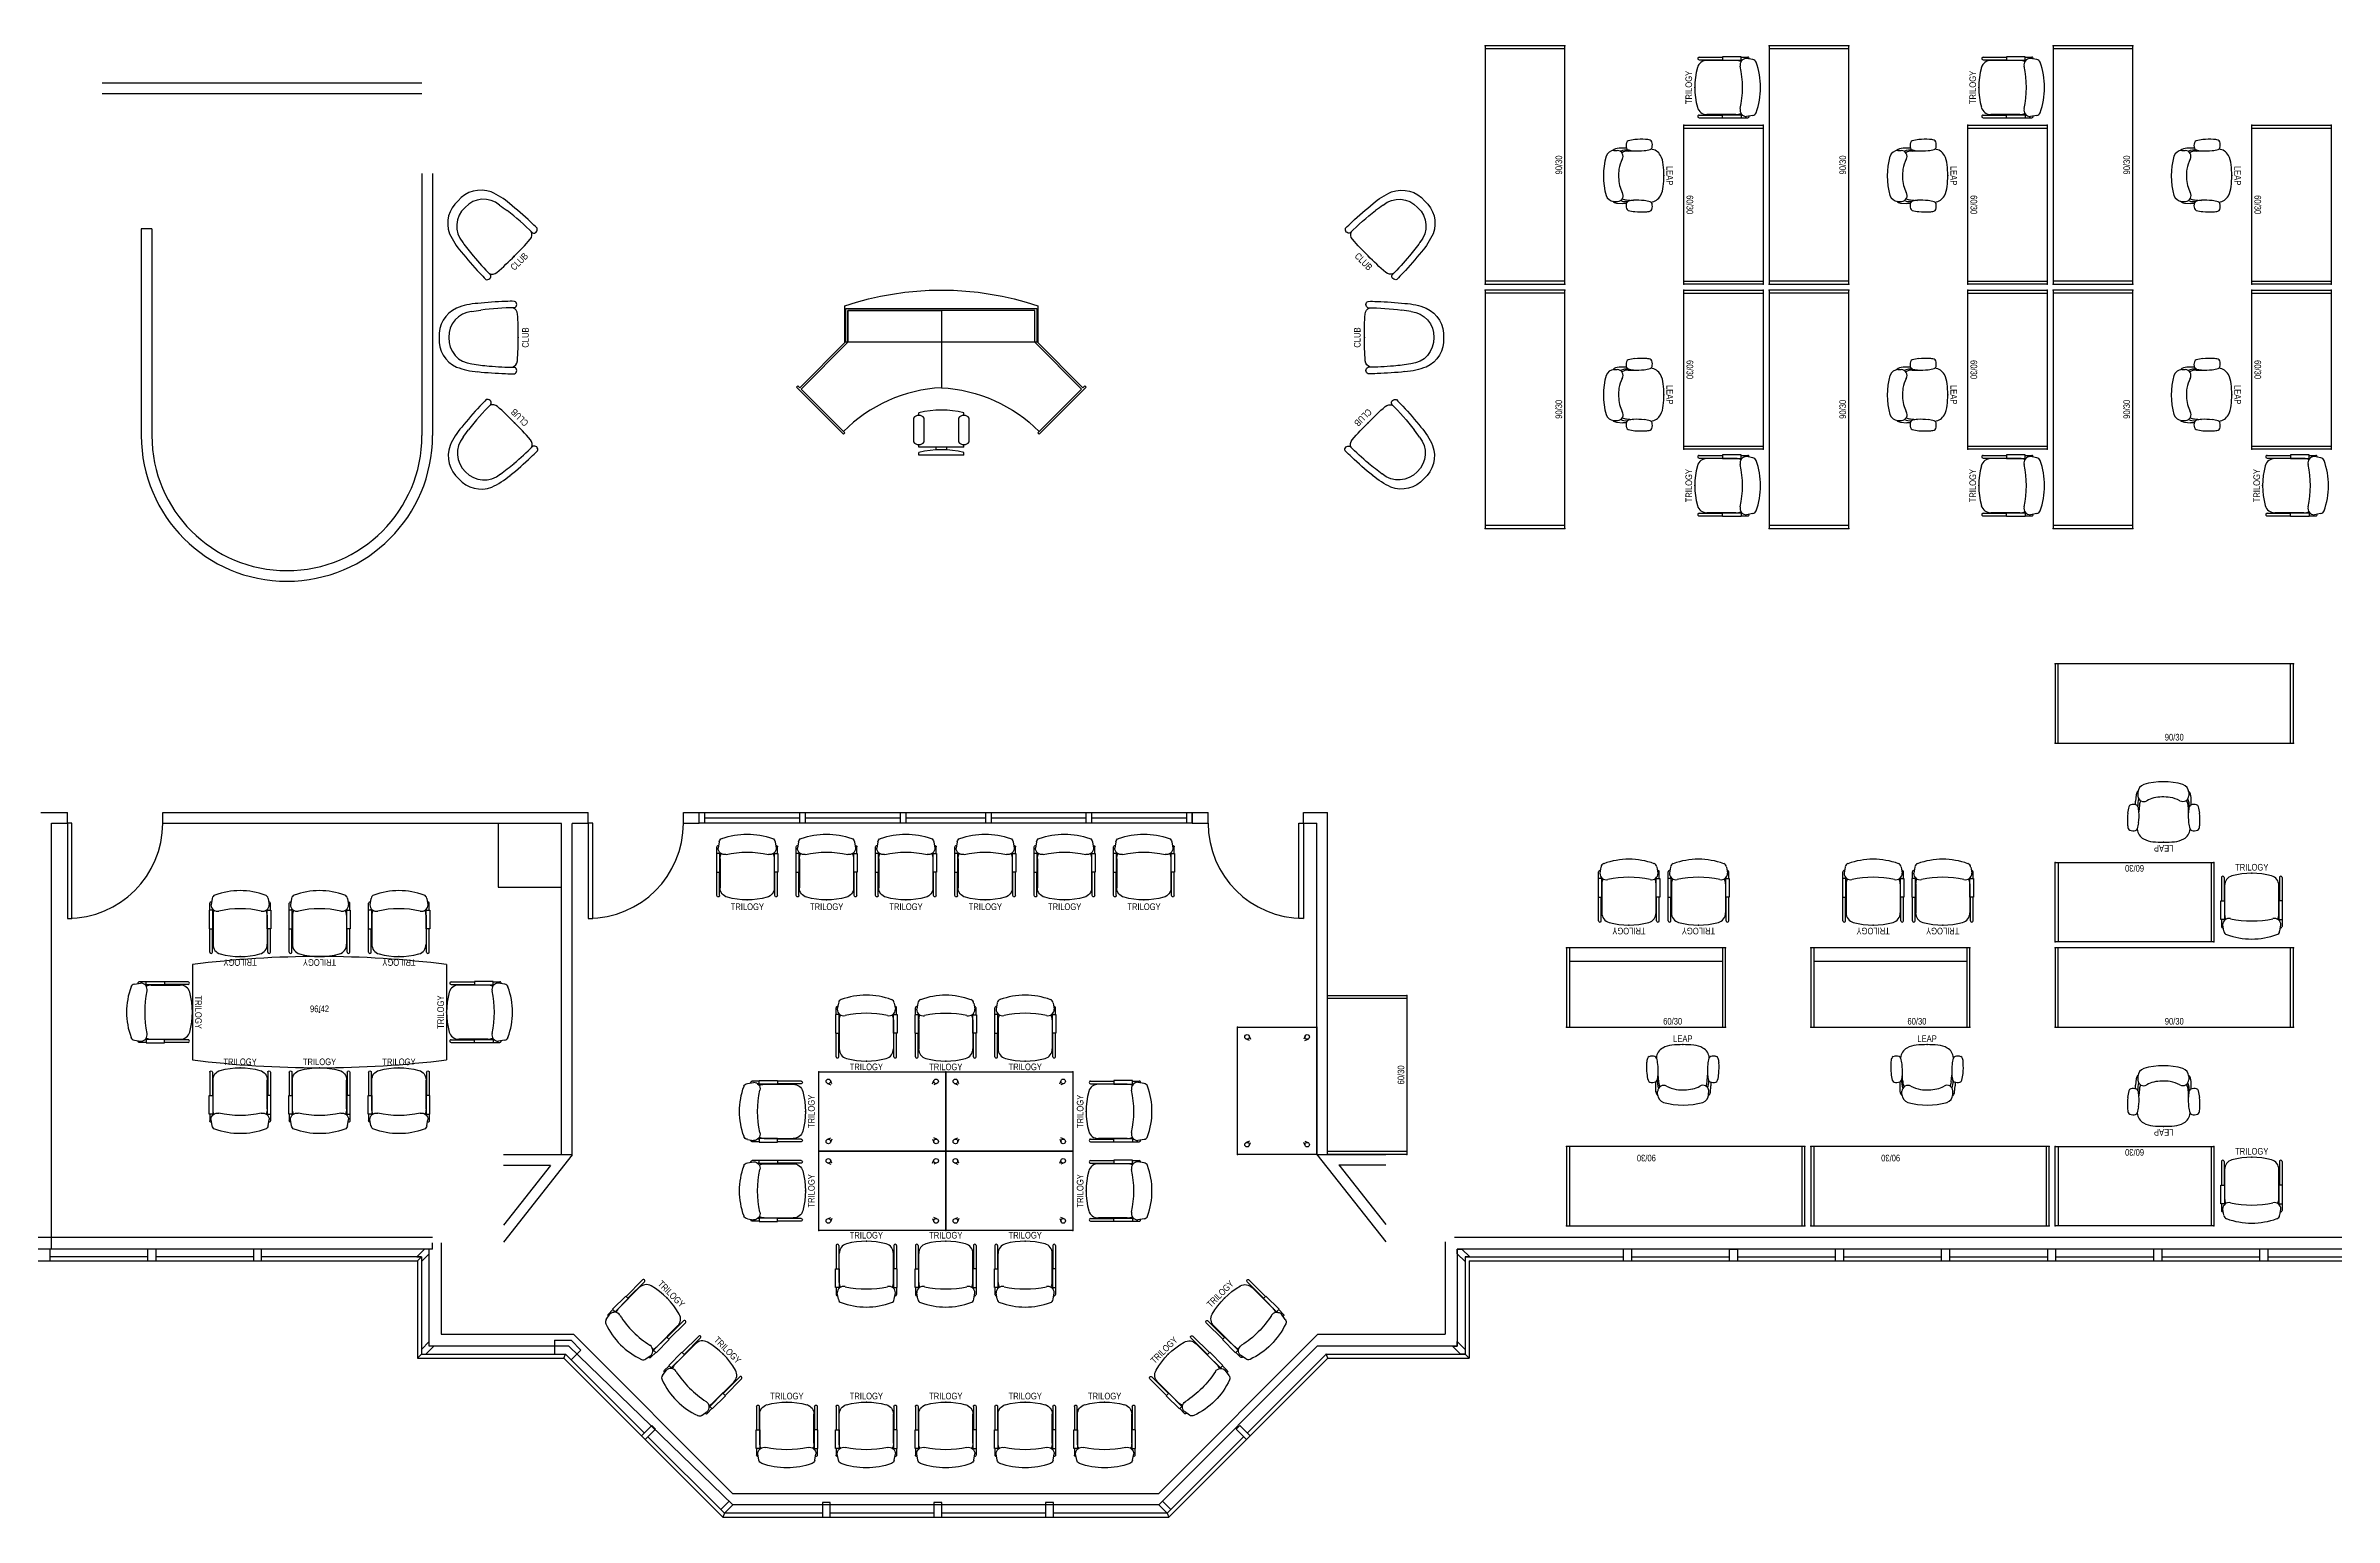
# Model space of a CAD drawing. Header units: inches. Extents: x 0 to 2565, y -97 to 1116.
# Drawn here: x 945 to 1809, y -97 to 459 of the extents above; entities that cross this region are included whole.
import ezdxf
from ezdxf.enums import TextEntityAlignment as Align

# ---------------------------------------------------------------- set-up
doc = ezdxf.new("R2010")
doc.units = ezdxf.units.IN
doc.header["$MEASUREMENT"] = 0
for name, color, linetype in [('A-DOOR', 5, 'Continuous'), ('A-FURN', 1, 'Continuous'), ('A-FURN-P-FREE', 1, 'Continuous'), ('A-FURN-P-FREE-T', 7, 'Continuous'), ('A-FURN-P-SEAT', 1, 'Continuous'), ('A-FURN-P-SEAT-T', 7, 'Continuous'), ('A-FURN-P-TABL', 1, 'Continuous'), ('A-GLAZ', 4, 'Continuous'), ('A-WALL-EXTR', 3, 'Continuous'), ('A-WALL-INTR', 3, 'Continuous')]:
    doc.layers.add(name, color=color, linetype=linetype)
doc.styles.add('ATTR', font='romans.shx', dxfattribs={"width": 0.8, "height": 2.52})
doc.styles.add('Notes', font='ARIALN.TTF')

# ---------------------------------------------------------------- blocks, each defined once
blk = doc.blocks.new('P_9283A')
at = {"layer": 'A-FURN-P-FREE'}
for p, q in [((0, 0), (0, -30)), ((90, 0), (0, 0)), ((1.125, -30), (1.125, 0)), ((88.875, -30), (88.875, 0)), ((90, -30), (90, 0)), ((0, -30), (90, -30))]:
    blk.add_line(p, q, dxfattribs=at)
for p in [(0, 0), (90, 0), (0, -30), (90, -30)]:
    blk.add_point(p, dxfattribs=at)
at = {"layer": 'A-FURN-P-FREE-T', "style": 'Notes', "flags": 1}
for tag in ['CAPPN', 'CAPMG', 'CAPMC', 'CAPQT', 'CAPDH', 'CAPGC']:
    blk.add_attdef(tag, (0, 0), '', height=0.001, dxfattribs=at)
at = {"layer": 'A-FURN-P-FREE-T', "style": 'Notes'}
blk.add_attdef('CAPTG', text='', height=2.5, dxfattribs=at).set_placement((45, -29), align=Align.CENTER)
blk = doc.blocks.new('P_9259A')
at = {"layer": 'A-FURN-P-FREE'}
for p, q in [((0, 0), (60, 0)), ((0, -30), (0, 0)), ((1.125, -30), (1.125, 0)), ((58.875, -30), (58.875, 0)), ((60, 0), (60, -30)), ((60, -30), (0, -30))]:
    blk.add_line(p, q, dxfattribs=at)
for p in [(0, 0), (60, 0), (0, -30), (60, -30)]:
    blk.add_point(p, dxfattribs=at)
at = {"layer": 'A-FURN-P-FREE-T', "style": 'Notes', "flags": 1}
for tag in ['CAPPN', 'CAPMG', 'CAPMC', 'CAPQT', 'CAPDH', 'CAPGC']:
    blk.add_attdef(tag, (0, 0), '', height=0.001, dxfattribs=at)
at = {"layer": 'A-FURN-P-FREE-T', "style": 'Notes'}
blk.add_attdef('CAPTG', text='', height=2.5, dxfattribs=at).set_placement((30, -29), align=Align.CENTER)
blk = doc.blocks.new('P_462LEAP9L')
at = {"layer": 'A-FURN-P-SEAT'}
for p, q in [((-10.34375, -14.09375), (-10.34375, -16.90625)), ((-9.21875, -13.4375), (-9.3125, -10.46875)), ((9.15625, -14.0625), (9.34375, -11.46875)), ((10.40625, -17.90625), (10.59375, -15.53125)), ((10.59375, -14.15625), (10.59375, -15.53125)), ((-9.5, -18.875), (-9.5, -17.59375)), ((9.75, -18.875), (9.78125, -17.40625))]:
    blk.add_line(p, q, dxfattribs=at)
for centre, radius, start, end in [((12.28125, -8.46875), 25.98489, 176.57120906, 185.47033084), ((-6.15625, -7.34375), 7.54303, 163.34267626, 176.57131835), ((-12.40625, -5.46875), 1, 110.36924536, 163.34267626), ((-11.5, -7.9375), 3.60212, 75.38580874, 110.3701811), ((-10.84375, -5.40625), 1, 16.20033957, 75.38580874), ((-5.40625, -5.3125), 4.60309, 118.75166333, 175.08959077), ((-22.1875, -8.6875), 12.82375, 5.83463616, 16.20033957), ((-37.0625, -10.21875), 27.76665, 357.45606508, 5.83460842), ((-3.25, -9.21875), 9.05777, 95.41733289, 118.75175895), ((0, -43.46875), 43.46307, 84.58250819, 95.41755829), ((3.25, -9.21875), 9.05777, 61.24823923, 84.58267212), ((5.40625, -5.3125), 4.60309, 4.91041125, 61.24833485), ((37.0625, -10.21875), 27.76665, 174.16539787, 182.54394995), ((22.1875, -8.6875), 12.82375, 163.7996569, 174.16537055), ((10.84375, -5.40625), 1, 104.61419627, 163.7996569), ((11.5, -7.9375), 3.60212, 69.62982391, 104.61419627), ((12.40625, -5.46875), 1, 16.65732704, 69.63075281), ((6.15625, -7.34375), 7.54303, 3.42868602, 16.65732704), ((-12.28125, -8.46875), 25.98489, 354.52965687, 3.42879168), ((0.21875, -9.625), 13.88466, 185.47035816, 195.93930329), ((-12.15625, -13.15625), 1, 195.93930329, 254.01743999), ((-11.46875, -10.6875), 3.57363, 254.01735803, 289.17264221), ((-6.71875, -16.9375), 3.62425, 179.61516483, 221.21343476), ((-10.625, -13.125), 1, 289.17215044, 347.01849784), ((-24.4375, -9.9375), 15.1794, 347.01847052, 354.21563209), ((-3.03125, -14), 6.60861, 172.57800727, 202.01037157), ((-7.25, -17.625), 2.22994, 60.32268713, 179.23734609), ((-4.40625, -13.59375), 4.81682, 178.03851128, 208.27290372), ((1.03125, -0.625), 16.70801, 244.47096655, 257.95397853), ((0, 1.0625), 18.17117, 262.26661462, 281.8116927), ((-1.65625, 1.15625), 18.68013, 286.74199645, 295.60381173), ((7.5625, -17.5625), 2.21245, 4.29278328, 121.46600782), ((3.84375, -13.5625), 5.35026, 336.32575473, 354.35638863), ((24.4375, -9.9375), 15.1794, 185.78436927, 192.98151719), ((2.96875, -14.09375), 6.84958, 340.41810355, 3.21448339), ((10.625, -13.125), 1, 192.98151719, 250.82785093), ((11.46875, -10.6875), 3.57363, 250.82735915, 285.98264334), ((12.15625, -13.15625), 1, 285.98253406, 344.06069808), ((-0.21875, -9.625), 13.88466, 344.06069808, 354.52965687), ((-6, -18.53125), 3.53954, 185.25203799, 248.41993604), ((0.125, 5.125), 27.96808, 254.63207505, 285.36792632), ((6.28125, -18.59375), 3.47662, 290.94032249, 355.38766523), ((7.84375, -17.46875), 2.60135, 315.24921163, 350.23830366)]:
    blk.add_arc(centre, radius, start, end, dxfattribs=at)
blk.add_point((0, 0), dxfattribs=at)
at = {"layer": 'A-FURN-P-SEAT-T', "style": 'Notes'}
blk.add_attdef('CAPTG', text='', height=2.5, dxfattribs=at).set_placement((0, 1), align=Align.CENTER)
at = {"layer": 'A-FURN-P-SEAT-T', "style": 'Notes', "flags": 1}
for tag in ['CAPPN', 'CAPMG', 'CAPMC', 'CAPQT', 'CAPDH', 'CAPGC']:
    blk.add_attdef(tag, (0, 0), '', height=0.001, dxfattribs=at)
blk = doc.blocks.new('P_421482N')
at = {"layer": 'A-FURN-P-SEAT'}
for p, q in [((-11.44, -1.66), (-11.44, -10.5)), ((-10.44, -1.66), (-10.44, -10.5)), ((-10.22, -15.56), (-10.22, -4.62)), ((10.22, -15.56), (10.22, -4.62)), ((10.44, -1.66), (10.44, -10.5)), ((11.44, -1.66), (11.44, -10.5)), ((-11.62, -17.53), (-11.62, -10.5)), ((-11.62, -10.5), (-10.28, -10.5)), ((-10.28, -10.5), (-10.28, -17.53)), ((-10.28, -16.56), (-10.12, -16.53)), ((10.28, -16.56), (10.12, -16.53)), ((10.28, -10.5), (10.28, -17.53)), ((11.62, -10.5), (10.28, -10.5)), ((11.62, -17.53), (11.62, -10.5)), ((-10.28, -17.53), (-11.62, -17.53)), ((-11.44, -17.53), (-11.44, -20.09)), ((-10.56, -21.91), (-10.97, -19.56)), ((-10.44, -17.53), (-10.44, -17.94)), ((10.28, -17.53), (11.62, -17.53)), ((10.44, -17.53), (10.44, -17.94)), ((10.56, -21.91), (10.97, -19.56)), ((11.44, -17.53), (11.44, -20.09))]:
    blk.add_line(p, q, dxfattribs=at)
for centre, radius, start, end in [((0, -28.62), 28.62, 74.81071, 105.18413), ((-10.94, -1.66), 0.498, 359.9928, 180.00719), ((-6.53, -4.56), 3.7, 105.18432, 180.7989), ((6.53, -4.56), 3.7, 359.2011, 74.81568), ((10.94, -1.66), 0.498, 359.9928, 180.00719), ((-8.53, -19.56), 2.46, 77.80758, 179.93267), ((-5.88, -15.56), 4.35, 179.99962, 206.00278), ((0, 19.84), 37.88, 257.80759, 282.19241), ((8.53, -19.56), 2.46, 0.06733, 102.19242), ((5.88, -15.56), 4.35, 333.99721, 0.00038), ((-10.94, -20.09), 0.5, 180.00001, 282.36398), ((-8.97, -21.72), 1.59, 187.74627, 249.92944), ((0, 2.88), 27.75, 249.9202, 290.07048), ((8.97, -21.72), 1.59, 290.07057, 352.25373), ((10.94, -20.09), 0.5, 257.63602, 0)]:
    blk.add_arc(centre, radius, start, end, dxfattribs=at)
blk.add_point((0, 0), dxfattribs=at)
at = {"layer": 'A-FURN-P-SEAT-T', "style": 'Notes'}
blk.add_attdef('CAPTG', text='', height=2.5, dxfattribs=at).set_placement((0, 1), align=Align.CENTER)
at = {"layer": 'A-FURN-P-SEAT-T', "style": 'Notes', "flags": 1}
for tag in ['CAPMC', 'CAPQT', 'CAPDH', 'CAPGC']:
    blk.add_attdef(tag, (0, 0), '', height=0.001, dxfattribs=at)
for tag, p in [('CAPMG', (0, -4.88)), ('CAPPN', (0, -2.65))]:
    blk.add_attdef(tag, text='', height=1.5, dxfattribs=at).set_placement(p, align=Align.CENTER)
blk = doc.blocks.new('P_9259AR')
at = {"layer": 'A-FURN-P-FREE'}
for p, q in [((60, 0), (0, 0)), ((0, 0), (0, -30)), ((1.125, 0), (1.125, -30)), ((58.875, 0), (58.875, -30)), ((60, -30), (60, 0)), ((1.125, -5), (58.875, -5)), ((0, -30), (60, -30))]:
    blk.add_line(p, q, dxfattribs=at)
for p in [(0, 0), (60, 0), (0, -30), (60, -30)]:
    blk.add_point(p, dxfattribs=at)
at = {"layer": 'A-FURN-P-FREE-T', "style": 'Notes', "flags": 1}
for tag in ['CAPPN', 'CAPMG', 'CAPMC', 'CAPQT', 'CAPDH', 'CAPGC']:
    blk.add_attdef(tag, (0, 0), '', height=0.001, dxfattribs=at)
at = {"layer": 'A-FURN-P-FREE-T', "style": 'Notes'}
blk.add_attdef('CAPTG', text='', height=2.5, dxfattribs=at).set_placement((30, -29), align=Align.CENTER)
blk = doc.blocks.new('P_85964236')
at = {"layer": 'A-FURN-P-FREE'}
for p, q in [((-48, 18), (-48, -18)), ((48, 18), (48, -18))]:
    blk.add_line(p, q, dxfattribs=at)
for centre, start, end in [((0, -364.5), 82.84733, 97.15267), ((0, 364.5), 262.84734, 277.15266)]:
    blk.add_arc(centre, 385.5, start, end, dxfattribs=at)
blk.add_point((0, 0), dxfattribs=at)
at = {"layer": 'A-FURN-P-FREE-T', "style": 'Notes'}
blk.add_attdef('CAPTG', text='', height=2.5, dxfattribs=at).set_placement((0, 0), align=Align.CENTER)
at = {"layer": 'A-FURN-P-FREE-T', "style": 'Notes', "flags": 1}
for tag in ['CAPPN', 'CAPMG', 'CAPMC', 'CAPQT', 'CAPDH', 'CAPGC']:
    blk.add_attdef(tag, (0, 0), '', height=0.001, dxfattribs=at)
blk = doc.blocks.new('P_50622625')
at = {"layer": 'A-FURN-P-TABL'}
for p, q in [((0, -30), (0, 0)), ((0, 0), (48, 0)), ((48, 0), (48, -30)), ((3.34375, -4.46875), (4.53125, -4.96875)), ((4.96875, -4.53125), (4.46875, -3.34375)), ((43.03125, -4.53125), (43.53125, -3.34375)), ((44.65625, -4.46875), (43.46875, -4.96875)), ((3.34375, -25.53125), (4.53125, -25.03125)), ((4.96875, -25.46875), (4.46875, -26.65625)), ((43.03125, -25.46875), (43.53125, -26.65625)), ((44.65625, -25.53125), (43.46875, -25.03125)), ((48, -30), (0, -30))]:
    blk.add_line(p, q, dxfattribs=at)
for centre in [(3.65625, -3.65625), (44.34375, -3.65625), (3.65625, -26.34375), (44.34375, -26.34375)]:
    blk.add_circle(centre, 0.87508, dxfattribs=at)
for p in [(0, 0), (48, 0), (0, -30), (48, -30)]:
    blk.add_point(p, dxfattribs=at)
blk = doc.blocks.new('corner')
at = {"layer": 'A-GLAZ'}
blk.add_lwpolyline([(0, 1.75), (0, 0), (-1.75, 0), (-4.75, 3), (-3, 3), (-3, 4.75)], close=True, dxfattribs=at)
blk = doc.blocks.new('http...pointasearch.autodesk.com.GeneralSymbolsCatalog.idropxml.DESK_CHAIR.xml.DESK_CHAIR')
at = {"linetype": 'Continuous'}
for p, q in [((-8.5, 0), (-8.5, -1)), ((-8.5, 0), (8.5, 0)), ((8.5, 0), (8.5, -1)), ((-10.5, -5), (-10.5, -14)), ((-8.5, -3), (-8.5, -4)), ((-8.5, -3), (8.5, -3)), ((-6.5, -14), (-6.5, -5)), ((-2, -3), (-2, -1.9355)), ((2, -1.9576), (2, -3)), ((6.5, -5), (6.5, -14)), ((8.5, -3), (8.5, -4)), ((10.5, -14), (10.5, -5)), ((-8.5, -15), (-8.5, -16)), ((8.5, -15), (8.5, -16))]:
    blk.add_line(p, q, dxfattribs=at)
for centre, radius, start, end in [((-8.5, -6.5), 2.5, 36.8699, 143.1301), ((0, 34.625), 36.625, 256.5803, 283.4197), ((8.5, -6.5), 2.5, 36.8699, 143.1301), ((-8.5, -12.5), 2.5, 216.8699, 323.1301), ((0, 19.625), 36.625, 256.5803, 283.4197), ((8.5, -12.5), 2.5, 216.8699, 323.1301)]:
    blk.add_arc(centre, radius, start, end, dxfattribs=at)
at = {"style": 'ATTR', "width": 0.8, "flags": 9}
blk.add_attdef('ESTCODE', (0, 0), '', height=0.0042, dxfattribs=at)
blk = doc.blocks.new('P_287')
at = {"layer": 'A-FURN-P-SEAT'}
for centre, radius, start, end in [((-1, 18.71875), 11.11344, 85.46492765, 155.9567829), ((-0.53125, 16.71875), 9.43549, 86.9839344, 175.66859957), ((0.8125, 18.4375), 11.39312, 25.2652898, 94.60936933), ((0.5, 16.78125), 9.36398, 4.75962202, 93.19447515), ((15.125, 13.3125), 28.09319, 159.2507919, 176.00595627), ((65.875, 4.5625), 76.91075, 170.34943949, 175.2179027), ((93.75, 29.21875), 84.71912, 187.92216384, 190.26118944), ((-15.125, 13.3125), 28.09319, 3.99405045, 20.74920799), ((106.75, 1.625), 120.40718, 173.49356681, 178.49515041), ((72.78125, 2.375), 83.97414, 174.11348844, 180.67473208), ((-89.96875, 1), 101.19855, 0.16183356, 7.44642847), ((-106.75, 1.625), 120.40718, 1.50484862, 6.50642881), ((54.4375, 2.375), 68.11084, 177.97128856, 180.85509005), ((-12.4375, 1.875), 1.33321, 203.1176955, 338.24233313), ((-8.75, 2.8125), 2.51813, 194.19880716, 268.26338411), ((-1.03125, 111.34375), 111.34235, 265.98464175, 270.66845764), ((2.71875, 64.03125), 64.05908, 267.80002407, 275.49565285), ((8.84375, 2.71875), 2.47101, 270.194825, 343.52108581), ((12.4375, 1.875), 1.33497, 205.1000896, 336.83192639), ((-54.4375, 2.375), 68.11084, 359.14489765, 2.02870812)]:
    blk.add_arc(centre, radius, start, end, dxfattribs=at)
blk.add_point((0, 0), dxfattribs=at)
at = {"layer": 'A-FURN-P-SEAT-T', "style": 'Notes', "flags": 1}
for tag in ['CAPPN', 'CAPMG', 'CAPMC', 'CAPQT', 'CAPDH', 'CAPGC']:
    blk.add_attdef(tag, (0, 0), '', height=0.001, dxfattribs=at)
at = {"layer": 'A-FURN-P-SEAT-T', "style": 'Notes'}
blk.add_attdef('CAPTG', text='', height=2.5, dxfattribs=at).set_placement((0, -4), align=Align.CENTER)

msp = doc.modelspace()

# ---------------------------------------------------------------- linework, layer by layer
at = {"layer": 'A-DOOR'}
for p, q in [((952.69, 165.31), (952.69, 129.31)), ((954.44, 165.31), (952.69, 165.31)), ((954.44, 129.31), (954.44, 165.31)), ((1149.38, 165.31), (1149.38, 129.31)), ((1151.12, 165.31), (1149.38, 165.31)), ((1151.12, 129.31), (1151.12, 165.31)), ((1417.8, 129.31), (1417.8, 165.31)), ((1417.8, 165.31), (1419.55, 165.31)), ((1419.55, 165.31), (1419.55, 129.31)), ((952.69, 129.31), (954.44, 129.31)), ((1149.38, 129.31), (1151.12, 129.31)), ((1419.55, 129.31), (1417.8, 129.31))]:
    msp.add_line(p, q, dxfattribs=at)
for centre, start, end in [((952.69, 165.31), 270, 0), ((1149.38, 165.31), 270, 0), ((1419.55, 165.31), 180, 270)]:
    msp.add_arc(centre, 36, start, end, dxfattribs=at)
at = {"layer": 'A-FURN'}
msp.add_lwpolyline([(1319.29, 360.58), (1319.29, 346.84), (1246.29, 346.84), (1246.29, 360.58, -0.164215), (1319.29, 360.59)], format="xyb", dxfattribs=at)
msp.add_lwpolyline([(1245.82, 312.11), (1228.05, 329.87), (1228.58, 330.4), (1229.29, 329.7), (1246.75, 347.15), (1246.75, 359.62), (1318.85, 359.64), (1318.83, 347.15), (1336.28, 329.7), (1336.99, 330.4), (1337.52, 329.87), (1319.75, 312.11), (1319.22, 312.64), (1335.75, 329.17), (1318.08, 346.84), (1318.1, 358.89), (1247.5, 358.87), (1247.5, 346.84), (1229.82, 329.17), (1246.35, 312.64), (1245.82, 312.11)], dxfattribs=at)
for points in [[(1282.79, 329.72, 0.183942), (1245.81, 313.17), (1229.82, 329.17), (1247.5, 346.84), (1247.5, 358.87), (1282.79, 358.89)], [(1282.79, 329.72, -0.183942), (1319.77, 313.17), (1335.75, 329.17), (1318.08, 346.84), (1318.08, 358.87), (1282.79, 358.89)]]:
    msp.add_lwpolyline(points, format="xyb", close=True, dxfattribs=at)
at = {"layer": 'A-FURN-P-TABL'}
msp.add_lwpolyline([(1115.38, 141.13), (1139.38, 141.13), (1139.38, 165.13), (1115.38, 165.13)], close=True, dxfattribs=at)
at = {"layer": 'A-GLAZ'}
for p, q in [((1193.38, 169.31), (1193.38, 165.31)), ((1193.38, 167.31), (1229.37, 167.31)), ((1229.37, 165.31), (1229.37, 169.31)), ((1231.37, 169.31), (1231.37, 165.31)), ((1231.37, 167.31), (1267.37, 167.31)), ((1267.37, 165.31), (1267.37, 169.31)), ((1269.37, 169.31), (1269.37, 165.31)), ((1269.37, 167.31), (1299.55, 167.31)), ((1299.55, 165.31), (1299.55, 169.31)), ((1301.55, 169.31), (1301.55, 165.31)), ((1301.55, 169.31), (1301.55, 165.31)), ((1301.55, 167.31), (1337.55, 167.31)), ((1337.55, 165.31), (1337.55, 169.31)), ((1339.55, 169.31), (1339.55, 165.31)), ((1339.55, 167.31), (1375.55, 167.31)), ((1375.55, 165.31), (1375.55, 169.31)), ((1089.39, 4.5), (4.5, 4.5)), ((983.1, 1.5), (946.04, 1.5)), ((983.1, 0), (983.1, 4.5)), ((1023.05, 1.5), (986.1, 1.5)), ((1026.05, 0), (1026.05, 4.5)), ((1086.39, 1.5), (1026.05, 1.5)), ((1084.89, 0), (1086.39, 1.5)), ((1086.39, 1.5), (1086.39, -35.19)), ((1089.39, -32.19), (1089.39, 4.5)), ((2560.9, 4.5), (1477.62, 4.5)), ((1477.62, 4.5), (1477.62, -32.19)), ((1480.62, 1.5), (1540.38, 1.5)), ((1480.62, 1.5), (1480.62, -35.19)), ((1540.4, 0), (1540.4, 4.5)), ((1543.4, 1.5), (1580.46, 1.5)), ((1580.46, 0), (1580.46, 4.5)), ((1583.46, 1.5), (1620.52, 1.5)), ((1620.52, 0), (1620.52, 4.5)), ((1623.52, 1.5), (1660.58, 1.5)), ((1660.58, 0), (1660.58, 4.5)), ((1663.58, 1.5), (1700.65, 1.5)), ((1700.65, 0), (1700.65, 4.5)), ((1703.65, 1.5), (1740.71, 1.5)), ((1740.71, 0), (1740.71, 4.5)), ((1743.71, 1.5), (1780.77, 1.5)), ((1780.77, 0), (1780.77, 4.5)), ((1783.77, 1.5), (1820.83, 1.5)), ((1142.09, -32.19), (1089.39, -32.19)), ((1136.73, -29.94), (1142.97, -29.94)), ((1136.73, -29.94), (1136.73, -35.19)), ((1204.04, -92.07), (1142.09, -32.19)), ((1146.68, -33.64), (1142.96, -37.35)), ((1146.68, -33.64), (1142.97, -29.94)), ((1477.62, -32.19), (1424.76, -32.19)), ((1086.39, -35.19), (1084.89, -36.69)), ((1086.39, -35.19), (1140.8, -35.19)), ((1140.18, -36.69), (1140.8, -35.19)), ((1170.56, -64.95), (1140.8, -35.19)), ((1398.36, -64.95), (1428.12, -35.19)), ((1428.75, -36.69), (1428.1, -35.12)), ((1428.12, -35.19), (1480.62, -35.19)), ((1480.62, -35.19), (1482.12, -36.69)), ((1200.86, -95.25), (1171.99, -66.38)), ((1364.88, -92.07), (1204.04, -92.07)), ((1369.48, -93.84), (1366.29, -90.65)), ((1200.86, -95.25), (1200.24, -96.75)), ((1237.86, -95.25), (1200.86, -95.25)), ((1279.99, -95.25), (1240.88, -95.25)), ((1322.11, -95.25), (1283, -95.25)), ((1368.06, -95.25), (1325.13, -95.25)), ((1368.06, -95.25), (1368.68, -96.75))]:
    msp.add_line(p, q, dxfattribs=at)
for points in [[(1231.37, 165.31), (1191.38, 165.31), (1191.38, 169.31), (1231.37, 169.31)], [(1269.37, 165.31), (1229.37, 165.31), (1229.37, 169.31), (1269.37, 169.31)], [(1231.37, 169.31), (1231.37, 165.31)], [(1301.55, 165.31), (1267.37, 165.31), (1267.37, 169.31), (1301.55, 169.31)], [(1269.37, 169.31), (1269.37, 165.31)], [(1339.55, 165.31), (1299.55, 165.31), (1299.55, 169.31), (1339.55, 169.31)], [(1301.55, 169.31), (1301.55, 165.31)], [(1377.55, 165.31), (1337.55, 165.31), (1337.55, 169.31), (1377.55, 169.31)], [(1339.55, 169.31), (1339.55, 165.31)], [(1377.55, 169.31), (1377.55, 165.31)], [(946.04, 4.5), (946.04, 0)], [(986.1, 4.5), (986.1, 0)], [(1023.05, 4.5), (1023.05, 0)], [(1543.4, 4.5), (1543.4, 0)], [(1583.46, 4.5), (1583.46, 0)], [(1623.52, 4.5), (1623.52, 0)], [(1663.58, 4.5), (1663.58, 0)], [(1703.65, 4.5), (1703.65, 0)], [(1743.71, 4.5), (1743.71, 0)], [(1783.77, 4.5), (1783.77, 0)], [(1396.94, -66.38), (1368.06, -95.25), (1364.88, -92.07), (1424.76, -32.19)], [(1170.91, -67.43), (1174.8, -63.54), (1173.39, -62.12), (1169.5, -66.01)], [(1398.01, -67.43), (1394.12, -63.54), (1395.53, -62.12), (1399.42, -66.01)], [(1199.45, -93.84), (1202.63, -90.65), (1204.04, -92.07), (1200.86, -95.25)], [(1240.86, -96.75), (1240.86, -91.25), (1237.86, -91.25), (1237.86, -96.75)], [(1282.99, -96.75), (1282.99, -91.25), (1279.99, -91.25), (1279.99, -96.75)], [(1325.11, -96.75), (1325.11, -91.25), (1322.11, -91.25), (1322.11, -96.75)]]:
    msp.add_lwpolyline(points, dxfattribs=at)
at = {"layer": 'A-WALL-EXTR'}
for p, q in [((9, 9), (1090.62, 9)), ((1476.62, 9), (2556.4, 9)), ((0, 0), (1084.89, 0)), ((1084.89, 0), (1084.89, -36.69)), ((1093.89, 6.81), (1093.89, -27.69)), ((1473.12, 7.25), (1473.12, -27.69)), ((1482.12, 0), (2565.4, 0)), ((1482.12, 0), (1482.12, -36.69)), ((1093.89, -27.69), (1143.9, -27.69)), ((1143.9, -27.69), (1203.97, -87.75)), ((1425.02, -27.69), (1364.96, -87.75)), ((1425.02, -27.69), (1473.12, -27.69)), ((1084.89, -36.69), (1140.18, -36.69)), ((1140.18, -36.69), (1200.24, -96.75)), ((1428.75, -36.69), (1368.68, -96.75)), ((1428.75, -36.69), (1482.12, -36.69)), ((1203.97, -87.75), (1364.96, -87.75)), ((1200.24, -96.75), (1368.68, -96.75))]:
    msp.add_line(p, q, dxfattribs=at)
at = {"layer": 'A-WALL-INTR'}
for p, q in [((1086.62, 444.63), (965.87, 444.63)), ((1086.62, 440.63), (965.87, 440.63)), ((1086.62, 410.63), (1086.62, 311.63)), ((1090.62, 410.63), (1090.62, 311.63)), ((980.62, 389.63), (980.62, 311.63)), ((984.62, 389.63), (980.62, 389.63)), ((984.62, 389.63), (984.62, 311.63)), ((942.69, 169.31), (952.69, 169.31)), ((946.69, 4.5), (946.69, 165.31)), ((946.69, 165.31), (952.69, 165.31)), ((952.69, 165.31), (952.69, 169.31)), ((988.69, 165.31), (988.69, 169.31)), ((988.69, 169.31), (1149.38, 169.31)), ((988.69, 165.31), (1139.38, 165.31)), ((1139.38, 40.06), (1139.38, 165.13)), ((1143.38, 165.31), (1149.38, 165.31)), ((1143.38, 40.06), (1143.38, 165.13)), ((1149.38, 165.31), (1149.38, 169.31)), ((1185.38, 165.31), (1185.38, 169.31)), ((1185.38, 169.31), (1191.38, 169.31)), ((1185.38, 165.31), (1191.38, 165.31)), ((1191.38, 165.31), (1191.38, 169.31)), ((1377.55, 165.31), (1377.55, 169.31)), ((1377.55, 169.31), (1383.55, 169.31)), ((1377.55, 165.31), (1383.55, 165.31)), ((1383.55, 165.31), (1383.55, 169.31)), ((1419.55, 165.31), (1419.55, 169.31)), ((1419.55, 169.31), (1428.62, 169.31)), ((1419.55, 165.31), (1424.62, 165.31)), ((1424.62, 40.25), (1424.62, 165.31)), ((1428.62, 40.25), (1428.62, 169.31)), ((1143.38, 40.06), (1117.38, 7.06)), ((1143.38, 40.06), (1117.38, 40.06)), ((1135.13, 36.06), (1117.38, 13.53)), ((1135.13, 36.06), (1117.38, 36.06)), ((1424.62, 40.25), (1450.62, 40.25)), ((1424.62, 40.25), (1450.62, 7.25)), ((1432.87, 36.25), (1450.62, 13.71)), ((1432.87, 36.25), (1450.62, 36.25)), ((1090.62, 4.5), (1089.39, 4.5)), ((1090.62, 4.5), (1090.62, 6.81)), ((1580.46, 4.5), (1583.46, 4.5))]:
    msp.add_line(p, q, dxfattribs=at)
for radius in [55, 51]:
    msp.add_arc((1035.62, 311.63), radius, 180, 0, dxfattribs=at)

# ---------------------------------------------------------------- block references
at = {"layer": 'A-FURN'}
for name, p, rotation, values in [('P_9283A', (1488.25, 368.8), 90, {'CAPTG': '90/30'}), ('P_9283A', (1595.5, 368.8), 90, {'CAPTG': '90/30'}), ('P_9283A', (1702.75, 368.8), 90, {'CAPTG': '90/30'}), ('P_421482N', (1567.34, 443.06), 90, {'CAPTG': 'TRILOGY'}), ('P_421482N', (1674.59, 443.06), 90, {'CAPTG': 'TRILOGY'}), ('P_462LEAP9L', (1555.67, 409.79), 270, {'CAPTG': 'LEAP'}), ('P_9259A', (1593.25, 428.8), 270, {'CAPTG': '60/30'}), ('P_462LEAP9L', (1662.92, 409.79), 270, {'CAPTG': 'LEAP'}), ('P_9259A', (1700.5, 428.8), 270, {'CAPTG': '60/30'}), ('P_462LEAP9L', (1770.17, 409.79), 270, {'CAPTG': 'LEAP'}), ('P_9259A', (1807.75, 428.8), 270, {'CAPTG': '60/30'}), ('P_287', (1121.39, 379.29), 44.99999999999992, {'CAPTG': 'CLUB'}), ('P_9283A', (1488.25, 276.55), 90, {'CAPTG': '90/30'}), ('P_9259A', (1593.25, 366.55), 270, {'CAPTG': '60/30'}), ('P_9283A', (1595.5, 276.55), 90, {'CAPTG': '90/30'}), ('P_9259A', (1700.5, 366.55), 270, {'CAPTG': '60/30'}), ('P_9283A', (1702.75, 276.55), 90, {'CAPTG': '90/30'}), ('P_9259A', (1807.75, 366.55), 270, {'CAPTG': '60/30'}), ('P_287', (1122.95, 348.65), 89.99999999999984, {'CAPTG': 'CLUB'}), ('P_462LEAP9L', (1555.67, 327.07), 270, {'CAPTG': 'LEAP'}), ('P_462LEAP9L', (1662.92, 327.07), 270, {'CAPTG': 'LEAP'}), ('P_462LEAP9L', (1770.17, 327.07), 270, {'CAPTG': 'LEAP'}), ('P_287', (1121.55, 316.49), 134.9999999999999, {'CAPTG': 'CLUB'}), ('P_421482N', (1567.34, 292.72), 90, {'CAPTG': 'TRILOGY'}), ('P_421482N', (1674.59, 292.72), 90, {'CAPTG': 'TRILOGY'}), ('P_421482N', (1781.84, 292.72), 90, {'CAPTG': 'TRILOGY'}), ('P_462LEAP9L', (1744.45, 158.08), 180, {'CAPTG': 'LEAP'}), ('P_421482N', (1542.49, 126.81), 180, {'CAPTG': 'TRILOGY'}), ('P_421482N', (1568.76, 126.81), 180, {'CAPTG': 'TRILOGY'}), ('P_421482N', (1634.74, 126.81), 180, {'CAPTG': 'TRILOGY'}), ('P_421482N', (1661.01, 126.81), 180, {'CAPTG': 'TRILOGY'}), ('P_9259A', (1763.46, 120.5), 180, {'CAPTG': '60/30'}), ('P_421482N', (1017.93, 114.94), 180, {'CAPTG': 'TRILOGY'}), ('P_421482N', (1047.93, 114.94), 180, {'CAPTG': 'TRILOGY'}), ('P_421482N', (1077.93, 114.94), 180, {'CAPTG': 'TRILOGY'}), ('P_421482N', (999.93, 93.94), 270, {'CAPTG': 'TRILOGY'}), ('P_421482N', (1095.93, 93.94), 90, {'CAPTG': 'TRILOGY'}), ('P_9259A', (1428.62, 40.25), 90, {'CAPTG': '60/30'}), ('P_462LEAP9L', (1744.45, 50.83), 180, {'CAPTG': 'LEAP'}), ('P_421482N', (1337.47, 56.47), 90, {'CAPTG': 'TRILOGY'}), ('P_9259A', (1763.46, 13.25), 180, {'CAPTG': '60/30'}), ('P_421482N', (1337.47, 26.47), 90, {'CAPTG': 'TRILOGY'}), ('P_421482N', (1179.21, -14.04), 315, {'CAPTG': 'TRILOGY'}), ('P_421482N', (1200.43, -35.25), 315, {'CAPTG': 'TRILOGY'})]:
    msp.add_blockref(name, p, dxfattribs=dict(at, rotation=rotation)).add_auto_attribs(values)
ref = msp.add_blockref('P_287', (1444.18, 379.29), dxfattribs=dict(at, xscale=-1, rotation=315.0000000000001))
ref.add_attrib('CAPTG', 'CLUB', dxfattribs={"layer": 'A-FURN-P-SEAT-T', "height": 2.5, "rotation": 315, "style": 'Notes'}).set_placement((1441.37, 376.45), align=Align.CENTER)
ref = msp.add_blockref('P_287', (1442.62, 348.65), dxfattribs=dict(at, xscale=-1, rotation=270.0000000000002))
ref.add_attrib('CAPTG', 'CLUB', dxfattribs={"layer": 'A-FURN-P-SEAT-T', "height": 2.5, "rotation": 90, "style": 'Notes'}).set_placement((1441.12, 348.65), align=Align.CENTER)
for name, p, rotation in [('http...pointasearch.autodesk.com.GeneralSymbolsCatalog.idropxml.DESK_CHAIR.xml.DESK_CHAIR', (1282.79, 304.25), 180.0000000000001), ('P_50622625', (1424.62, 88.25), 270)]:
    msp.add_blockref(name, p, dxfattribs=dict(at, rotation=rotation))
ref = msp.add_blockref('P_287', (1444.02, 316.49), dxfattribs=dict(at, xscale=-1, rotation=225.0000000000001))
ref.add_attrib('CAPTG', 'CLUB', dxfattribs={"layer": 'A-FURN-P-SEAT-T', "height": 2.5, "rotation": 225, "style": 'Notes'}).set_placement((1441.18, 319.31), align=Align.CENTER)
for name, p, values in [('P_9283A', (1703.46, 225.5), {'CAPTG': '90/30'}), ('P_421482N', (1777.72, 146.41), {'CAPTG': 'TRILOGY'}), ('P_85964236', (1047.93, 93.94), {'CAPTG': '96/42'}), ('P_9283A', (1703.46, 118.25), {'CAPTG': '90/30'}), ('P_462LEAP9L', (1562.84, 81.67), {'CAPTG': 'LEAP'}), ('P_462LEAP9L', (1655.09, 81.67), {'CAPTG': 'LEAP'}), ('P_421482N', (1777.72, 39.16), {'CAPTG': 'TRILOGY'}), ('P_421482N', (1254.46, 7.47), {'CAPTG': 'TRILOGY'}), ('P_421482N', (1284.46, 7.47), {'CAPTG': 'TRILOGY'}), ('P_421482N', (1314.46, 7.47), {'CAPTG': 'TRILOGY'})]:
    msp.add_blockref(name, p, dxfattribs=at).add_auto_attribs(values)
ref = msp.add_blockref('P_421482N', (1209.46, 136.31), dxfattribs=dict(at, xscale=-1, rotation=180))
ref.add_attrib('CAPTG', 'TRILOGY', dxfattribs={"layer": 'A-FURN-P-SEAT-T', "height": 2.5, "style": 'Notes'}).set_placement((1209.51, 132.5), align=Align.CENTER)
ref = msp.add_blockref('P_421482N', (1239.42, 136.31), dxfattribs=dict(at, xscale=-1, rotation=180))
ref.add_attrib('CAPTG', 'TRILOGY', dxfattribs={"layer": 'A-FURN-P-SEAT-T', "height": 2.5, "style": 'Notes'}).set_placement((1239.47, 132.5), align=Align.CENTER)
ref = msp.add_blockref('P_421482N', (1269.39, 136.31), dxfattribs=dict(at, xscale=-1, rotation=180))
ref.add_attrib('CAPTG', 'TRILOGY', dxfattribs={"layer": 'A-FURN-P-SEAT-T', "height": 2.5, "style": 'Notes'}).set_placement((1269.44, 132.5), align=Align.CENTER)
ref = msp.add_blockref('P_421482N', (1299.35, 136.31), dxfattribs=dict(at, xscale=-1, rotation=180))
ref.add_attrib('CAPTG', 'TRILOGY', dxfattribs={"layer": 'A-FURN-P-SEAT-T', "height": 2.5, "style": 'Notes'}).set_placement((1299.4, 132.5), align=Align.CENTER)
ref = msp.add_blockref('P_421482N', (1329.31, 136.31), dxfattribs=dict(at, xscale=-1, rotation=180))
ref.add_attrib('CAPTG', 'TRILOGY', dxfattribs={"layer": 'A-FURN-P-SEAT-T', "height": 2.5, "style": 'Notes'}).set_placement((1329.36, 132.5), align=Align.CENTER)
ref = msp.add_blockref('P_421482N', (1359.28, 136.31), dxfattribs=dict(at, xscale=-1, rotation=180))
ref.add_attrib('CAPTG', 'TRILOGY', dxfattribs={"layer": 'A-FURN-P-SEAT-T', "height": 2.5, "style": 'Notes'}).set_placement((1359.33, 132.5), align=Align.CENTER)
ref = msp.add_blockref('P_9259AR', (1518.96, 118.25), dxfattribs=at)
ref.add_attrib('CAPTG', '60/30', dxfattribs={"layer": 'A-FURN-P-FREE-T', "height": 2.5, "style": 'Notes'}).set_placement((1559.01, 89.25), align=Align.CENTER)
ref = msp.add_blockref('P_9259AR', (1611.21, 118.25), dxfattribs=at)
ref.add_attrib('CAPTG', '60/30', dxfattribs={"layer": 'A-FURN-P-FREE-T', "height": 2.5, "style": 'Notes'}).set_placement((1651.26, 89.25), align=Align.CENTER)
ref = msp.add_blockref('P_421482N', (1254.46, 75.47), dxfattribs=dict(at, rotation=180))
ref.add_attrib('CAPTG', 'TRILOGY', dxfattribs={"layer": 'A-FURN-P-SEAT-T', "height": 2.5, "style": 'Notes'}).set_placement((1254.46, 72.04), align=Align.CENTER)
ref = msp.add_blockref('P_421482N', (1284.45, 75.45), dxfattribs=dict(at, rotation=180))
ref.add_attrib('CAPTG', 'TRILOGY', dxfattribs={"layer": 'A-FURN-P-SEAT-T', "height": 2.5, "style": 'Notes'}).set_placement((1284.45, 72.02), align=Align.CENTER)
ref = msp.add_blockref('P_421482N', (1314.46, 75.47), dxfattribs=dict(at, rotation=180))
ref.add_attrib('CAPTG', 'TRILOGY', dxfattribs={"layer": 'A-FURN-P-SEAT-T', "height": 2.5, "style": 'Notes'}).set_placement((1314.46, 72.04), align=Align.CENTER)
ref = msp.add_blockref('P_421482N', (1017.93, 72.94), dxfattribs=dict(at, xscale=-1))
ref.add_attrib('CAPTG', 'TRILOGY', dxfattribs={"layer": 'A-FURN-P-SEAT-T', "height": 2.5, "style": 'Notes'}).set_placement((1017.93, 73.94), align=Align.CENTER)
ref = msp.add_blockref('P_421482N', (1047.93, 72.94), dxfattribs=dict(at, xscale=-1))
ref.add_attrib('CAPTG', 'TRILOGY', dxfattribs={"layer": 'A-FURN-P-SEAT-T', "height": 2.5, "style": 'Notes'}).set_placement((1047.93, 73.94), align=Align.CENTER)
ref = msp.add_blockref('P_421482N', (1077.93, 72.94), dxfattribs=dict(at, xscale=-1))
ref.add_attrib('CAPTG', 'TRILOGY', dxfattribs={"layer": 'A-FURN-P-SEAT-T', "height": 2.5, "style": 'Notes'}).set_placement((1077.93, 73.94), align=Align.CENTER)
for p in [(1236.46, 71.47), (1284.46, 71.47), (1236.46, 41.47), (1284.46, 41.47)]:
    msp.add_blockref('P_50622625', p, dxfattribs=at)
ref = msp.add_blockref('P_421482N', (1231.45, 56.47), dxfattribs=dict(at, xscale=-1, rotation=270))
ref.add_attrib('CAPTG', 'TRILOGY', dxfattribs={"layer": 'A-FURN-P-SEAT-T', "height": 2.5, "rotation": 90, "style": 'Notes'}).set_placement((1234.96, 56.47), align=Align.CENTER)
ref = msp.add_blockref('P_9283A', (1608.96, 13.25), dxfattribs=dict(at, rotation=180))
ref.add_attrib('CAPTG', '90/30', dxfattribs={"layer": 'A-FURN-P-FREE-T', "height": 2.5, "rotation": 180, "style": 'Notes'}).set_placement((1549.08, 40.1), align=Align.CENTER)
ref = msp.add_blockref('P_9283A', (1701.21, 13.25), dxfattribs=dict(at, rotation=180))
ref.add_attrib('CAPTG', '90/30', dxfattribs={"layer": 'A-FURN-P-FREE-T', "height": 2.5, "rotation": 180, "style": 'Notes'}).set_placement((1641.33, 40.1), align=Align.CENTER)
ref = msp.add_blockref('P_421482N', (1231.45, 26.47), dxfattribs=dict(at, xscale=-1, rotation=270))
ref.add_attrib('CAPTG', 'TRILOGY', dxfattribs={"layer": 'A-FURN-P-SEAT-T', "height": 2.5, "rotation": 90, "style": 'Notes'}).set_placement((1234.96, 26.47), align=Align.CENTER)
ref = msp.add_blockref('P_421482N', (1389.71, -14.04), dxfattribs=dict(at, xscale=-1, rotation=45))
ref.add_attrib('CAPTG', 'TRILOGY', dxfattribs={"layer": 'A-FURN-P-SEAT-T', "height": 2.5, "rotation": 45, "style": 'Notes'}).set_placement((1389, -13.33), align=Align.CENTER)
ref = msp.add_blockref('P_421482N', (1368.5, -35.25), dxfattribs=dict(at, xscale=-1, rotation=45))
ref.add_attrib('CAPTG', 'TRILOGY', dxfattribs={"layer": 'A-FURN-P-SEAT-T', "height": 2.5, "rotation": 45, "style": 'Notes'}).set_placement((1367.79, -34.54), align=Align.CENTER)
ref = msp.add_blockref('P_421482N', (1224.46, -53.26), dxfattribs=dict(at, xscale=-1))
ref.add_attrib('CAPTG', 'TRILOGY', dxfattribs={"layer": 'A-FURN-P-SEAT-T', "height": 2.5, "style": 'Notes'}).set_placement((1224.46, -52.26), align=Align.CENTER)
ref = msp.add_blockref('P_421482N', (1254.46, -53.26), dxfattribs=dict(at, xscale=-1))
ref.add_attrib('CAPTG', 'TRILOGY', dxfattribs={"layer": 'A-FURN-P-SEAT-T', "height": 2.5, "style": 'Notes'}).set_placement((1254.46, -52.26), align=Align.CENTER)
ref = msp.add_blockref('P_421482N', (1284.46, -53.26), dxfattribs=dict(at, xscale=-1))
ref.add_attrib('CAPTG', 'TRILOGY', dxfattribs={"layer": 'A-FURN-P-SEAT-T', "height": 2.5, "style": 'Notes'}).set_placement((1284.46, -52.26), align=Align.CENTER)
ref = msp.add_blockref('P_421482N', (1314.46, -53.26), dxfattribs=dict(at, xscale=-1))
ref.add_attrib('CAPTG', 'TRILOGY', dxfattribs={"layer": 'A-FURN-P-SEAT-T', "height": 2.5, "style": 'Notes'}).set_placement((1314.46, -52.26), align=Align.CENTER)
ref = msp.add_blockref('P_421482N', (1344.46, -53.26), dxfattribs=dict(at, xscale=-1))
ref.add_attrib('CAPTG', 'TRILOGY', dxfattribs={"layer": 'A-FURN-P-SEAT-T', "height": 2.5, "style": 'Notes'}).set_placement((1344.46, -52.26), align=Align.CENTER)
at = {"layer": 'A-GLAZ', "xscale": -1, "rotation": 180}
msp.add_blockref('corner', (1089.39, 4.5), dxfattribs=at)
at = {"layer": 'A-GLAZ', "rotation": 180}
msp.add_blockref('corner', (1477.62, 4.5), dxfattribs=at)
at = {"layer": 'A-GLAZ', "xscale": -1}
msp.add_blockref('corner', (1086.39, -35.19), dxfattribs=at)
at = {"layer": 'A-GLAZ'}
msp.add_blockref('corner', (1480.62, -35.19), dxfattribs=at)

doc.saveas('drawing.dxf')
